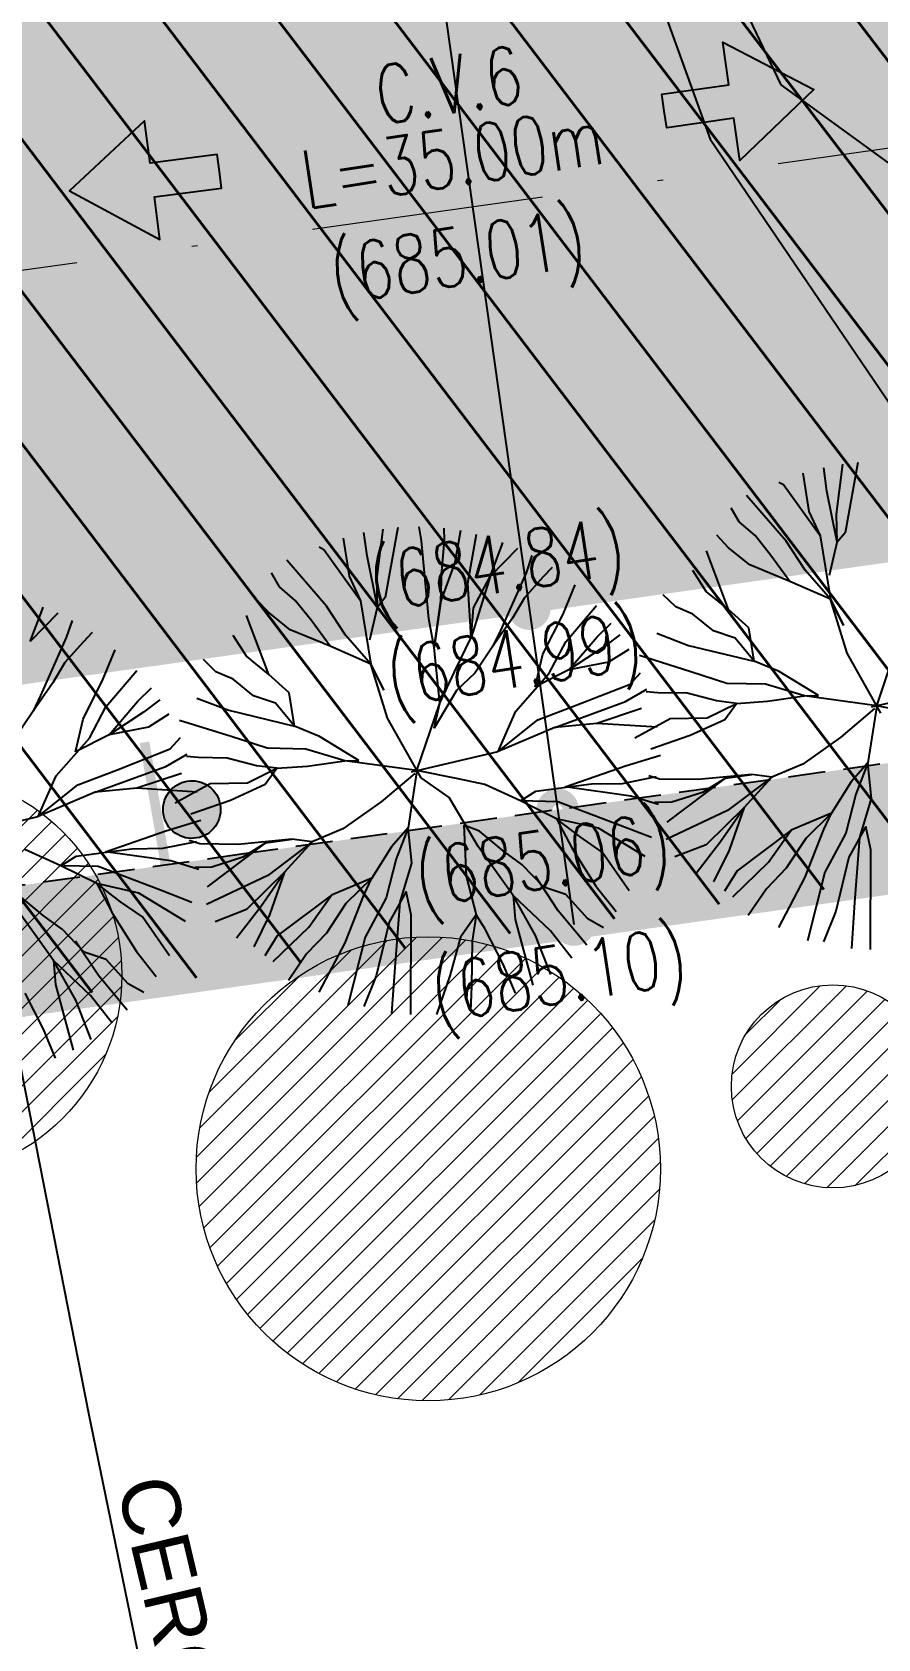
# Model space of a CAD drawing. Extents: x 352140 to 354978, y 6304672 to 6307963.
# Drawn here: x 352619.14 to 352633.71, y 6306001.53 to 6306029.22 of the extents above; entities that cross this region are included whole.
import ezdxf
from ezdxf.enums import TextEntityAlignment as Align

# ---------------------------------------------------------------- set-up
doc = ezdxf.new("R2010")
doc.units = 0
for name, pattern in [('CENTER', [50.8, 31.75, -6.35, 6.35, -6.35]), ('CONTINUOS', [0]), ('DASHDOT', [1, 0.5, -0.25, 0, -0.25]), ('DASHDOTX2', [2, 1, -0.5, 0, -0.5]), ('DASHED', [19.05, 12.7, -6.35])]:
    doc.linetypes.add(name, pattern=pattern)
doc.layers.get('0').update_dxf_attribs({"linetype": 'CONTINUOUS'})
for name, color, linetype in [('00-S2_ALL AREA APORTANTES', 150, 'CONTINUOUS'), ('00_Demarc_Señal Proyectada', 1, 'CONTINUOUS'), ('01_Dem Ext_Transl_niv.anillo', 130, 'CONTINUOUS'), ('02_Geo ext_Acotamiento', 7, 'CONTINUOUS'), ('02_Geo ext_Eje', 4, 'CONTINUOUS'), ('02_Geo ext_Geometria', 2, 'CONTINUOUS'), ('03_Pav ext_HCV', 34, 'CONTINUOUS'), ('03_Pav ext_Vereda HC', 42, 'CONTINUOUS'), ('03_Pav proy_Solera Tipo A', 1, 'CONTINUOUS'), ('03_S2_Pav ext_Borde vereda', 7, 'CONTINUOUS'), ('03_S3_Pav ext_Cota', 2, 'CONTINUOUS'), ('1-CERCO', 252, 'CERCO_LINE'), ('1-TEXTOS', 7, 'CONTINUOUS'), ('Paisajismo', 253, 'CONTINUOUS')]:
    doc.layers.add(name, color=color, linetype=linetype)
doc.layers.add('0_ASD_LINEA OFICIAL', color=253, linetype='DASHDOT', lineweight=20)
doc.layers.add('EJE PROYECTADO', color=7, linetype='DASHDOTX2', lineweight=15)
doc.layers.add('0_ASD_TOPOGRAFIA_ELEMENTOS', color=9, linetype='CONTINUOS', lineweight=5, true_color=0xbdbdbd)
doc.styles.add('A', font='arial.ttf', dxfattribs={"height": 2})
doc.styles.add('JPG_2MM', font='simplex.shx', dxfattribs={"height": 1})
doc.styles.add('ROMANS', font='romans.shx', dxfattribs={"width": 0.75})
doc.linetypes.add('CERCO_LINE', pattern='A,0.5,-0.2,[" X ",STANDARD,S=0.1,R=0,X=-0.1,Y=-0.05],-0.25', length=0.95)
doc.dimstyles.new('Principal', dxfattribs={"dimscale": 0, "dimtxt": 2, "dimasz": 2, "dimexe": 1, "dimexo": 1, "dimtad": 1, "dimrnd": 0.05, "dimzin": 1, "dimtxsty": 'ROMANS', "dimcen": 2.5, "dimclrt": 2, "dimaunit": 2, "dimadec": 0, "dimazin": 0, "dimtfac": 1, "dimtmove": 0, "dimatfit": 3, "dimfxl": 1, "dimfxlon": 1, "dimarcsym": 0})

# ---------------------------------------------------------------- blocks, each defined once
blk = doc.blocks.new('*U881')
h = blk.add_hatch(color=256)
edge = h.paths.add_edge_path()
edge.add_ellipse((0, 0), major_axis=(-0.419, 0.419), ratio=1, start_angle=0, end_angle=360)
at = {"const_width": 0.2}
blk.add_lwpolyline([(-1.528, -0.727), (1.686, -0.723)], dxfattribs=at)
blk.add_ellipse((0, 0), major_axis=(-0.419, 0.419), ratio=1, start_param=3.927291289987745, end_param=10.21047659716733)
blk = doc.blocks.new('*D959')
at = {"layer": '02_Geo ext_Geometria', "color": 0, "lineweight": -2, "transparency": 16777216}
blk.add_line((352576.103, 6306008.627), (352574.44, 6306014.447), dxfattribs=at)
at = {"layer": '02_Geo ext_Geometria', "color": 0, "transparency": 16777216}
blk.add_solid([(352574.6, 6306014.493), (352574.28, 6306014.401), (352574.165, 6306015.409)], dxfattribs=at)
at = {"layer": '02_Geo ext_Geometria', "color": 2, "transparency": 16777216, "insert": (352576.282, 6306011.306), "char_height": 1, "attachment_point": 5, "rotation": 285.9455, "style": 'ROMANS'}
blk.add_mtext('R420,40', dxfattribs=at)
blk = doc.blocks.new('*U962')
at = {"layer": 'EJE PROYECTADO', "color": 7, "linetype": 'DASHDOTX2', "lineweight": 15, "ltscale": 4}
blk.add_line((352607.926, 6306023.563), (352715.029, 6306038.686), dxfattribs=at)
blk = doc.blocks.new('*D1282')
at = {"layer": '02_Geo ext_Acotamiento', "color": 0, "lineweight": -2, "transparency": 16777216}
blk.add_line((352570.588, 6306007.009), (352568.844, 6306012.806), dxfattribs=at)
at = {"layer": '02_Geo ext_Acotamiento', "color": 0, "transparency": 16777216}
blk.add_solid([(352569.004, 6306012.854), (352568.685, 6306012.758), (352568.556, 6306013.764)], dxfattribs=at)
at = {"layer": '02_Geo ext_Acotamiento', "color": 2, "transparency": 16777216, "insert": (352570.729, 6306009.69), "char_height": 1, "attachment_point": 5, "rotation": 286.7422, "style": 'ROMANS'}
blk.add_mtext('R420,40', dxfattribs=at)
blk = doc.blocks.new('A$C27410629')
at = {"layer": '0_ASD_LINEA OFICIAL', "ltscale": 8}
blk.add_lwpolyline([(283.542, 1214.485, 0.5, 0.5, 0.032114), (329.815, 1226.935, 0.5, 0.5, 0.007917), (341.924, 1231.195, 0.5, 0.5, -0.040344), (405.095, 1249.329, 0.5, 0.5, 0), (406.066, 1249.524, 0.5, 0.5, 0), (504.387, 1263.407, 0, 0, 0)], format="xyseb", dxfattribs=at)
blk = doc.blocks.new('*D1445')
at = {"layer": '02_Geo ext_Acotamiento', "color": 0, "lineweight": -2, "transparency": 16777216}
blk.add_line((352572.387, 6306010.237), (352570.703, 6306016.052), dxfattribs=at)
at = {"layer": '02_Geo ext_Acotamiento', "color": 0, "transparency": 16777216}
blk.add_solid([(352570.863, 6306016.098), (352570.543, 6306016.005), (352570.425, 6306017.012)], dxfattribs=at)
at = {"layer": '02_Geo ext_Acotamiento', "color": 2, "transparency": 16777216, "insert": (352572.556, 6306012.917), "char_height": 1, "attachment_point": 5, "rotation": 286.1456, "style": 'ROMANS'}
blk.add_mtext('R353,50', dxfattribs=at)
blk = doc.blocks.new('*D1446')
at = {"layer": '02_Geo ext_Acotamiento', "color": 0, "lineweight": -2, "transparency": 16777216}
blk.add_line((352571.789, 6306017.326), (352570.121, 6306023.145), dxfattribs=at)
at = {"layer": '02_Geo ext_Acotamiento', "color": 0, "transparency": 16777216}
blk.add_solid([(352570.282, 6306023.191), (352569.961, 6306023.099), (352569.846, 6306024.106)], dxfattribs=at)
at = {"layer": '02_Geo ext_Acotamiento', "color": 2, "transparency": 16777216, "insert": (352571.966, 6306020.005), "char_height": 1, "attachment_point": 5, "rotation": 285.9932, "style": 'ROMANS'}
blk.add_mtext('R377,95', dxfattribs=at)
blk = doc.blocks.new('1.0 - LO RECABARREN LOTEO PARQUE - VEGETACION PROPUESTA ETAPA MUNICIPAL')
at = {"layer": 'Paisajismo', "color": 251}
for p, q in [((352632.417, 6306021.62), (352632.517, 6306020.964)), ((352632.828, 6306021.314), (352632.774, 6306021.716)), ((352632.996, 6306020.915), (352633.105, 6306021.776)), ((352633.361, 6306021.804), (352633.143, 6306020.596)), ((352632.081, 6306021.421), (352632, 6306021.463)), ((352632.712, 6306020.54), (352632.081, 6306021.421)), ((352633.005, 6306020.432), (352632.828, 6306021.314)), ((352632.126, 6306020.449), (352631.444, 6306021.238)), ((352631.319, 6306020.781), (352631.181, 6306021.019)), ((352631.591, 6306020.546), (352631.319, 6306020.781)), ((352632.517, 6306020.964), (352632.712, 6306020.54)), ((352633.005, 6306020.432), (352632.996, 6306020.915)), ((352624.496, 6306020.502), (352624.596, 6306019.846)), ((352624.906, 6306020.196), (352624.852, 6306020.597)), ((352625.075, 6306019.796), (352625.183, 6306020.657)), ((352625.439, 6306020.685), (352625.221, 6306019.477)), ((352625.846, 6306020.455), (352625.805, 6306020.698)), ((352626.24, 6306020.465), (352626.236, 6306020.672)), ((352626.515, 6306020.631), (352626.417, 6306020.083)), ((352626.645, 6306019.725), (352626.793, 6306020.571)), ((352631.136, 6306020.336), (352630.931, 6306020.554)), ((352631.864, 6306020.204), (352631.591, 6306020.546)), ((352632.712, 6306020.54), (352632.893, 6306019.448)), ((352633.143, 6306020.596), (352633.005, 6306020.432)), ((352624.16, 6306020.302), (352624.079, 6306020.345)), ((352624.791, 6306019.422), (352624.16, 6306020.302)), ((352625.972, 6306019.109), (352625.846, 6306020.455)), ((352626.197, 6306019.93), (352626.24, 6306020.465)), ((352627.026, 6306019.838), (352627.23, 6306020.377)), ((352627.498, 6306020.325), (352627.026, 6306019.838)), ((352627.23, 6306020.377), (352627.246, 6306020.429)), ((352627.748, 6306020.201), (352627.647, 6306019.905)), ((352631.136, 6306019.27), (352630.754, 6306020.285)), ((352631.504, 6306020.041), (352631.136, 6306020.336)), ((352632.193, 6306019.756), (352631.864, 6306020.204)), ((352632.456, 6306019.948), (352632.126, 6306020.449)), ((352632.875, 6306019.866), (352633.005, 6306020.432)), ((352624.205, 6306019.331), (352623.523, 6306020.12)), ((352625.084, 6306019.314), (352624.906, 6306020.196)), ((352626.417, 6306020.083), (352626.18, 6306019.421)), ((352626.18, 6306019.421), (352626.197, 6306019.93)), ((352628.094, 6306019.995), (352627.934, 6306019.829)), ((352630.748, 6306019.584), (352630.52, 6306019.942)), ((352632.193, 6306019.756), (352631.504, 6306020.041)), ((352632.893, 6306019.448), (352632.456, 6306019.948)), ((352623.398, 6306019.663), (352623.26, 6306019.901)), ((352623.669, 6306019.428), (352623.398, 6306019.663)), ((352624.596, 6306019.846), (352624.791, 6306019.422)), ((352625.084, 6306019.314), (352625.075, 6306019.796)), ((352626.699, 6306018.79), (352626.645, 6306019.725)), ((352627.026, 6306019.838), (352626.699, 6306018.79)), ((352626.743, 6306019.299), (352627.026, 6306019.838)), ((352627.647, 6306019.905), (352627.203, 6306018.911)), ((352627.934, 6306019.829), (352627.621, 6306019.475)), ((352628.284, 6306019.193), (352628.49, 6306019.696)), ((352632.893, 6306019.448), (352632.193, 6306019.756)), ((352623.215, 6306019.218), (352623.01, 6306019.435)), ((352623.943, 6306019.085), (352623.669, 6306019.428)), ((352624.791, 6306019.422), (352624.972, 6306018.33)), ((352625.221, 6306019.477), (352625.084, 6306019.314)), ((352626.061, 6306018.618), (352626.18, 6306019.421)), ((352626.18, 6306019.421), (352626.061, 6306018.618)), ((352627.621, 6306019.475), (352627.414, 6306019.124)), ((352630.225, 6306019.318), (352630.007, 6306019.527)), ((352631.136, 6306019.27), (352630.748, 6306019.584)), ((352633.115, 6306018.998), (352632.893, 6306019.448)), ((352632.893, 6306019.448), (352633.115, 6306018.998)), ((352633.178, 6306018.518), (352632.893, 6306019.448)), ((352619.105, 6306018.72), (352619.308, 6306019.258)), ((352619.577, 6306019.207), (352619.105, 6306018.72)), ((352619.308, 6306019.258), (352619.325, 6306019.31)), ((352623.215, 6306018.151), (352622.832, 6306019.166)), ((352623.583, 6306018.923), (352623.215, 6306019.218)), ((352624.535, 6306018.829), (352624.205, 6306019.331)), ((352624.954, 6306018.748), (352625.084, 6306019.314)), ((352626.061, 6306018.618), (352625.972, 6306019.109)), ((352626.699, 6306018.79), (352626.743, 6306019.299)), ((352627.414, 6306019.124), (352627.076, 6306018.637)), ((352627.935, 6306018.502), (352628.284, 6306019.193)), ((352628.329, 6306018.714), (352628.861, 6306019.339)), ((352630.521, 6306019.19), (352630.225, 6306019.318)), ((352630.874, 6306018.902), (352630.521, 6306019.19)), ((352631.484, 6306018.954), (352631.136, 6306019.27)), ((352619.827, 6306019.083), (352619.725, 6306018.787)), ((352620.173, 6306018.876), (352620.013, 6306018.71)), ((352622.827, 6306018.466), (352622.599, 6306018.824)), ((352624.272, 6306018.637), (352623.583, 6306018.923)), ((352624.272, 6306018.637), (352623.943, 6306019.085)), ((352624.972, 6306018.33), (352624.535, 6306018.829)), ((352627.203, 6306018.911), (352627.076, 6306018.637)), ((352628.874, 6306018.802), (352629.113, 6306019.039)), ((352629.259, 6306018.833), (352628.978, 6306018.622)), ((352629.897, 6306018.864), (352630.444, 6306018.653)), ((352631.25, 6306018.776), (352630.874, 6306018.902)), ((352631.578, 6306018.381), (352631.484, 6306018.954)), ((352619.725, 6306018.787), (352619.282, 6306017.792)), ((352620.013, 6306018.71), (352619.699, 6306018.357)), ((352620.362, 6306018.074), (352620.569, 6306018.578)), ((352624.972, 6306018.33), (352624.272, 6306018.637)), ((352626.159, 6306017.657), (352626.061, 6306018.618)), ((352626.416, 6306018.197), (352626.699, 6306018.79)), ((352627.076, 6306018.637), (352626.764, 6306018.177)), ((352628.046, 6306018.174), (352628.329, 6306018.714)), ((352628.382, 6306018.229), (352628.874, 6306018.802)), ((352628.978, 6306018.622), (352628.382, 6306018.229)), ((352629.414, 6306018.584), (352629.064, 6306018.362)), ((352630.444, 6306018.653), (352631.578, 6306018.381)), ((352631.578, 6306018.381), (352631.25, 6306018.776)), ((352633.688, 6306017.612), (352634.081, 6306018.776)), ((352619.699, 6306018.357), (352619.492, 6306018.006)), ((352622.304, 6306018.199), (352622.086, 6306018.409)), ((352623.215, 6306018.151), (352622.827, 6306018.466)), ((352625.194, 6306017.88), (352624.972, 6306018.33)), ((352624.972, 6306018.33), (352625.194, 6306017.88)), ((352625.256, 6306017.4), (352624.972, 6306018.33)), ((352627.805, 6306017.936), (352627.935, 6306018.502)), ((352629.064, 6306018.362), (352628.382, 6306018.229)), ((352630.486, 6306018.2), (352629.6, 6306018.477)), ((352631.578, 6306018.381), (352631.578, 6306018.381)), ((352632.009, 6306018.202), (352631.578, 6306018.381)), ((352633.758, 6306017.487), (352633.178, 6306018.518)), ((352619.492, 6306018.006), (352619.154, 6306017.518)), ((352620.013, 6306017.384), (352620.362, 6306018.074)), ((352620.408, 6306017.595), (352620.94, 6306018.22)), ((352622.6, 6306018.071), (352622.304, 6306018.199)), ((352622.952, 6306017.784), (352622.6, 6306018.071)), ((352623.563, 6306017.836), (352623.215, 6306018.151)), ((352626.159, 6306017.657), (352626.416, 6306018.197)), ((352626.764, 6306018.177), (352626.449, 6306017.877)), ((352627.471, 6306017.522), (352628.046, 6306018.174)), ((352628.382, 6306018.229), (352627.805, 6306017.936)), ((352628.51, 6306017.622), (352629.438, 6306017.986)), ((352629.438, 6306017.986), (352629.616, 6306018.182)), ((352631.105, 6306017.998), (352630.486, 6306018.2)), ((352631.772, 6306017.984), (352631.105, 6306017.998)), ((352632.684, 6306017.787), (352632.009, 6306018.202)), ((352619.282, 6306017.792), (352619.154, 6306017.518)), ((352620.953, 6306017.683), (352621.191, 6306017.92)), ((352621.338, 6306017.715), (352621.057, 6306017.504)), ((352621.976, 6306017.746), (352622.523, 6306017.534)), ((352623.329, 6306017.657), (352622.952, 6306017.784)), ((352623.657, 6306017.263), (352623.563, 6306017.836)), ((352626.449, 6306017.877), (352626.061, 6306017.228)), ((352629.358, 6306017.684), (352629.729, 6306017.897)), ((352629.917, 6306017.838), (352629.715, 6306017.854)), ((352630.42, 6306017.827), (352629.917, 6306017.838)), ((352630.925, 6306017.696), (352630.42, 6306017.827)), ((352632.444, 6306017.783), (352631.772, 6306017.984)), ((352631.805, 6306017.691), (352632.444, 6306017.783)), ((352632.444, 6306017.783), (352632.684, 6306017.787)), ((352633.688, 6306017.612), (352632.444, 6306017.783)), ((352633.596, 6306017.591), (352635.085, 6306017.94)), ((352619.154, 6306017.518), (352618.842, 6306017.058)), ((352620.124, 6306017.056), (352620.408, 6306017.595)), ((352620.461, 6306017.11), (352620.953, 6306017.683)), ((352621.057, 6306017.504), (352620.461, 6306017.11)), ((352621.492, 6306017.466), (352621.142, 6306017.244)), ((352622.523, 6306017.534), (352623.657, 6306017.263)), ((352623.657, 6306017.263), (352623.329, 6306017.657)), ((352625.766, 6306016.494), (352626.159, 6306017.657)), ((352626.061, 6306017.228), (352626.159, 6306017.657)), ((352627.163, 6306016.821), (352627.471, 6306017.522)), ((352627.847, 6306017.369), (352628.51, 6306017.622)), ((352628.144, 6306017.24), (352629.358, 6306017.684)), ((352629.633, 6306017.563), (352628.863, 6306017.308)), ((352630.769, 6306017.404), (352631.271, 6306017.654)), ((352631.271, 6306017.654), (352630.925, 6306017.696)), ((352631.072, 6306017.377), (352631.271, 6306017.654)), ((352631.271, 6306017.654), (352631.805, 6306017.691)), ((352633.65, 6306017.565), (352633.072, 6306017.073)), ((352633.688, 6306017.612), (352633.534, 6306016.628)), ((352634.399, 6306017.472), (352633.688, 6306017.612)), ((352619.883, 6306016.818), (352620.013, 6306017.384)), ((352621.142, 6306017.244), (352620.461, 6306017.11)), ((352622.565, 6306017.082), (352621.678, 6306017.359)), ((352623.657, 6306017.263), (352623.657, 6306017.263)), ((352624.087, 6306017.084), (352623.657, 6306017.263)), ((352625.837, 6306016.368), (352625.256, 6306017.4)), ((352627.163, 6306016.821), (352627.847, 6306017.369)), ((352628.144, 6306017.24), (352627.163, 6306016.821)), ((352628.863, 6306017.308), (352628.144, 6306017.24)), ((352628.863, 6306017.308), (352628.144, 6306017.24)), ((352629.903, 6306017.242), (352628.863, 6306017.308)), ((352629.52, 6306017.059), (352630.128, 6306017.392)), ((352630.128, 6306017.392), (352630.769, 6306017.404)), ((352630.473, 6306017.104), (352631.072, 6306017.377)), ((352619.549, 6306016.403), (352620.124, 6306017.056)), ((352620.461, 6306017.11), (352619.883, 6306016.818)), ((352621.517, 6306016.868), (352621.695, 6306017.064)), ((352623.183, 6306016.88), (352622.565, 6306017.082)), ((352623.851, 6306016.865), (352623.183, 6306016.88)), ((352624.763, 6306016.669), (352624.087, 6306017.084)), ((352629.794, 6306016.87), (352630.473, 6306017.104)), ((352633.072, 6306017.073), (352632.413, 6306016.606)), ((352620.589, 6306016.503), (352621.517, 6306016.868)), ((352621.437, 6306016.565), (352621.808, 6306016.778)), ((352621.995, 6306016.719), (352621.794, 6306016.736)), ((352622.498, 6306016.709), (352621.995, 6306016.719)), ((352623.003, 6306016.578), (352622.498, 6306016.709)), ((352624.522, 6306016.664), (352623.851, 6306016.865)), ((352623.883, 6306016.572), (352624.522, 6306016.664)), ((352624.522, 6306016.664), (352624.763, 6306016.669)), ((352625.766, 6306016.494), (352624.522, 6306016.664)), ((352625.674, 6306016.472), (352627.163, 6306016.821)), ((352629.359, 6306016.577), (352629.962, 6306016.758)), ((352632.413, 6306016.606), (352631.883, 6306016.383)), ((352633.534, 6306016.628), (352633.246, 6306016.301)), ((352633.534, 6306016.628), (352633.33, 6306016.089)), ((352633.534, 6306016.628), (352633.534, 6306016.628)), ((352633.599, 6306016.014), (352633.534, 6306016.628)), ((352619.242, 6306015.703), (352619.549, 6306016.403)), ((352619.926, 6306016.25), (352620.589, 6306016.503)), ((352620.222, 6306016.122), (352621.437, 6306016.565)), ((352621.712, 6306016.444), (352620.942, 6306016.189)), ((352622.847, 6306016.285), (352623.35, 6306016.535)), ((352623.35, 6306016.535), (352623.003, 6306016.578)), ((352623.15, 6306016.258), (352623.35, 6306016.535)), ((352623.35, 6306016.535), (352623.883, 6306016.572)), ((352625.728, 6306016.447), (352625.15, 6306015.955)), ((352625.766, 6306016.494), (352625.613, 6306015.509)), ((352626.478, 6306016.354), (352625.766, 6306016.494)), ((352626.324, 6306016.03), (352625.837, 6306016.368)), ((352626.934, 6306016.256), (352626.478, 6306016.354)), ((352628.32, 6306016.215), (352629.359, 6306016.577)), ((352629.31, 6306016.274), (352629.896, 6306016.392)), ((352629.945, 6306016.349), (352629.763, 6306016.406)), ((352630.609, 6306016.342), (352629.945, 6306016.349)), ((352630.079, 6306015.607), (352631.082, 6306016.367)), ((352631.535, 6306016.429), (352630.609, 6306016.342)), ((352631.082, 6306016.367), (352630.686, 6306016.119)), ((352631.082, 6306016.367), (352631.535, 6306016.429)), ((352631.535, 6306016.429), (352631.082, 6306016.367)), ((352631.883, 6306016.383), (352631.119, 6306015.807)), ((352631.412, 6306015.866), (352631.883, 6306016.383)), ((352631.883, 6306016.383), (352631.535, 6306016.429)), ((352619.242, 6306015.703), (352619.926, 6306016.25)), ((352620.222, 6306016.122), (352619.242, 6306015.703)), ((352620.942, 6306016.189), (352620.222, 6306016.122)), ((352620.942, 6306016.189), (352620.222, 6306016.122)), ((352621.982, 6306016.123), (352620.942, 6306016.189)), ((352621.598, 6306015.941), (352622.206, 6306016.273)), ((352622.206, 6306016.273), (352622.847, 6306016.285)), ((352622.552, 6306015.985), (352623.15, 6306016.258)), ((352627.553, 6306015.973), (352626.934, 6306016.256)), ((352627.553, 6306015.973), (352627.817, 6306016.139)), ((352627.817, 6306016.139), (352628.776, 6306016.264)), ((352629.449, 6306016.055), (352628.32, 6306016.215)), ((352628.776, 6306016.264), (352629.31, 6306016.274)), ((352629.929, 6306015.909), (352629.449, 6306016.055)), ((352630.686, 6306016.119), (352630.155, 6306015.949)), ((352633.246, 6306016.301), (352632.909, 6306015.761)), ((352633.33, 6306016.089), (352633.156, 6306015.418)), ((352621.873, 6306015.751), (352622.552, 6306015.985)), ((352625.15, 6306015.955), (352624.491, 6306015.488)), ((352626.82, 6306015.185), (352626.324, 6306016.03)), ((352628.173, 6306015.664), (352627.553, 6306015.973)), ((352628.195, 6306015.959), (352627.553, 6306015.973)), ((352629.27, 6306015.551), (352628.195, 6306015.959)), ((352630.155, 6306015.949), (352629.861, 6306015.944)), ((352631.119, 6306015.807), (352630.06, 6306015.306)), ((352631.412, 6306015.866), (352630.75, 6306015.217)), ((352630.996, 6306015.27), (352631.412, 6306015.866)), ((352631.154, 6306015.124), (352631.412, 6306015.866)), ((352633.398, 6306015.342), (352633.599, 6306016.014)), ((352617.753, 6306015.354), (352619.242, 6306015.703)), ((352621.437, 6306015.458), (352622.041, 6306015.639)), ((352625.613, 6306015.509), (352625.325, 6306015.183)), ((352625.613, 6306015.509), (352625.409, 6306014.971)), ((352625.613, 6306015.509), (352625.613, 6306015.509)), ((352625.678, 6306014.896), (352625.613, 6306015.509)), ((352626.573, 6306015.554), (352626.616, 6306014.673)), ((352626.842, 6306015.452), (352626.573, 6306015.554)), ((352628.896, 6306015.501), (352628.173, 6306015.664)), ((352628.173, 6306015.664), (352628.441, 6306015.151)), ((352628.58, 6306015.351), (352628.173, 6306015.664)), ((352629.7, 6306015.011), (352628.896, 6306015.501)), ((352629.809, 6306015.34), (352629.27, 6306015.551)), ((352632.909, 6306015.761), (352632.214, 6306015.466)), ((352632.909, 6306015.761), (352632.464, 6306015.325)), ((352632.777, 6306015.477), (352632.909, 6306015.761)), ((352633.5, 6306015.531), (352633.208, 6306015.002)), ((352633.588, 6306015.13), (352633.5, 6306015.531)), ((352620.398, 6306015.097), (352621.437, 6306015.458)), ((352621.389, 6306015.155), (352621.974, 6306015.273)), ((352622.023, 6306015.231), (352621.841, 6306015.288)), ((352622.687, 6306015.223), (352622.023, 6306015.231)), ((352622.158, 6306014.489), (352623.16, 6306015.249)), ((352623.613, 6306015.311), (352622.687, 6306015.223)), ((352623.16, 6306015.249), (352622.765, 6306015.001)), ((352623.16, 6306015.249), (352623.613, 6306015.311)), ((352623.613, 6306015.311), (352623.16, 6306015.249)), ((352623.961, 6306015.264), (352623.198, 6306014.689)), ((352623.49, 6306014.747), (352623.961, 6306015.264)), ((352623.961, 6306015.264), (352623.613, 6306015.311)), ((352624.491, 6306015.488), (352623.961, 6306015.264)), ((352627.249, 6306015.112), (352626.842, 6306015.452)), ((352628.959, 6306015.091), (352628.58, 6306015.351)), ((352630.75, 6306015.217), (352630.211, 6306015.006)), ((352630.579, 6306014.728), (352630.996, 6306015.27)), ((352632.214, 6306015.466), (352631.282, 6306014.764)), ((352631.822, 6306014.915), (352632.214, 6306015.466)), ((352632.464, 6306015.325), (352632.126, 6306014.81)), ((352632.451, 6306014.646), (352632.777, 6306015.477)), ((352633.156, 6306015.418), (352632.795, 6306014.743)), ((352633.312, 6306014.218), (352633.398, 6306015.342)), ((352619.632, 6306014.855), (352619.012, 6306015.137)), ((352619.632, 6306014.855), (352619.896, 6306015.02)), ((352619.896, 6306015.02), (352620.855, 6306015.145)), ((352621.528, 6306014.937), (352620.398, 6306015.097)), ((352620.855, 6306015.145), (352621.389, 6306015.155)), ((352622.765, 6306015.001), (352622.234, 6306014.831)), ((352625.325, 6306015.183), (352624.988, 6306014.642)), ((352625.409, 6306014.971), (352625.235, 6306014.299)), ((352627.424, 6306014.341), (352626.82, 6306015.185)), ((352627.574, 6306014.878), (352627.249, 6306015.112)), ((352628.441, 6306015.151), (352628.855, 6306014.494)), ((352629.424, 6306014.421), (352628.959, 6306015.091)), ((352630.883, 6306014.576), (352631.154, 6306015.124)), ((352633.208, 6306015.002), (352632.984, 6306014.072)), ((352633.583, 6306013.409), (352633.588, 6306015.13)), ((352620.252, 6306014.546), (352619.632, 6306014.855)), ((352620.273, 6306014.84), (352619.632, 6306014.855)), ((352621.349, 6306014.433), (352620.273, 6306014.84)), ((352622.008, 6306014.791), (352621.528, 6306014.937)), ((352622.234, 6306014.831), (352621.94, 6306014.825)), ((352623.198, 6306014.689), (352622.139, 6306014.188)), ((352623.49, 6306014.747), (352622.829, 6306014.099)), ((352623.074, 6306014.152), (352623.49, 6306014.747)), ((352623.233, 6306014.006), (352623.49, 6306014.747)), ((352625.477, 6306014.224), (352625.678, 6306014.896)), ((352626.616, 6306014.673), (352626.789, 6306014.008)), ((352627.955, 6306014.484), (352627.574, 6306014.878)), ((352628.199, 6306014.079), (352627.806, 6306014.676)), ((352631.282, 6306014.764), (352631.067, 6306014.418)), ((352631.21, 6306014.32), (352631.822, 6306014.915)), ((352632.126, 6306014.81), (352631.786, 6306014.457)), ((352632.795, 6306014.743), (352632.497, 6306013.561)), ((352620.975, 6306014.383), (352620.252, 6306014.546)), ((352620.252, 6306014.546), (352620.519, 6306014.032)), ((352620.658, 6306014.233), (352620.252, 6306014.546)), ((352621.888, 6306014.222), (352621.349, 6306014.433)), ((352624.988, 6306014.642), (352624.292, 6306014.348)), ((352624.988, 6306014.642), (352624.542, 6306014.206)), ((352624.855, 6306014.358), (352624.988, 6306014.642)), ((352625.578, 6306014.412), (352625.287, 6306013.884)), ((352625.666, 6306014.011), (352625.578, 6306014.412)), ((352628.332, 6306014.358), (352627.955, 6306014.484)), ((352628.855, 6306014.494), (352629.196, 6306014.063)), ((352631.786, 6306014.457), (352631.474, 6306013.996)), ((352632.004, 6306013.792), (352632.451, 6306014.646)), ((352619.328, 6306013.994), (352618.921, 6306014.334)), ((352621.037, 6306013.973), (352620.658, 6306014.233)), ((352621.779, 6306013.892), (352620.975, 6306014.383)), ((352622.657, 6306013.609), (352623.074, 6306014.152)), ((352624.292, 6306014.348), (352623.36, 6306013.646)), ((352623.901, 6306013.797), (352624.292, 6306014.348)), ((352624.542, 6306014.206), (352624.205, 6306013.692)), ((352624.529, 6306013.527), (352624.855, 6306014.358)), ((352625.235, 6306014.299), (352624.874, 6306013.624)), ((352625.391, 6306013.1), (352625.477, 6306014.224)), ((352628.065, 6306013.735), (352627.424, 6306014.341)), ((352627.424, 6306014.341), (352627.458, 6306013.925)), ((352627.811, 6306013.653), (352627.424, 6306014.341)), ((352628.713, 6306013.937), (352628.332, 6306014.358)), ((352633.258, 6306013.43), (352633.312, 6306014.218)), ((352619.502, 6306013.222), (352618.899, 6306014.066)), ((352619.653, 6306013.76), (352619.328, 6306013.994)), ((352620.519, 6306014.032), (352620.934, 6306013.376)), ((352621.502, 6306013.302), (352621.037, 6306013.973)), ((352622.829, 6306014.099), (352622.29, 6306013.887)), ((352622.962, 6306013.457), (352623.233, 6306014.006)), ((352625.287, 6306013.884), (352625.063, 6306012.954)), ((352625.661, 6306012.291), (352625.666, 6306014.011)), ((352626.789, 6306014.008), (352626.518, 6306013.625)), ((352626.789, 6306014.008), (352626.718, 6306013.552)), ((352626.938, 6306013.774), (352626.789, 6306014.008)), ((352627.458, 6306013.925), (352627.763, 6306012.794)), ((352628.693, 6306013.485), (352628.199, 6306014.079)), ((352628.982, 6306013.786), (352628.713, 6306013.937)), ((352632.984, 6306014.072), (352632.773, 6306013.545)), ((352620.034, 6306013.366), (352619.653, 6306013.76)), ((352620.278, 6306012.961), (352619.884, 6306013.557)), ((352623.36, 6306013.646), (352623.146, 6306013.3)), ((352623.288, 6306013.202), (352623.901, 6306013.797)), ((352624.205, 6306013.692), (352623.864, 6306013.338)), ((352624.874, 6306013.624), (352624.575, 6306012.443)), ((352626.518, 6306013.625), (352626.33, 6306012.957)), ((352627.251, 6306013.156), (352626.938, 6306013.774)), ((352628.072, 6306012.979), (352627.811, 6306013.653)), ((352628.436, 6306013.259), (352628.065, 6306013.735)), ((352620.41, 6306013.239), (352620.034, 6306013.366)), ((352620.934, 6306013.376), (352621.275, 6306012.944)), ((352623.864, 6306013.338), (352623.552, 6306012.878)), ((352624.083, 6306012.673), (352624.529, 6306013.527)), ((352626.718, 6306013.552), (352626.706, 6306012.777)), ((352620.144, 6306012.616), (352619.502, 6306013.222)), ((352619.502, 6306013.222), (352619.537, 6306012.806)), ((352619.889, 6306012.535), (352619.502, 6306013.222)), ((352620.792, 6306012.819), (352620.41, 6306013.239)), ((352625.336, 6306012.312), (352625.391, 6306013.1)), ((352627.462, 6306012.657), (352627.251, 6306013.156)), ((352619.537, 6306012.806), (352619.842, 6306011.676)), ((352620.772, 6306012.367), (352620.278, 6306012.961)), ((352621.061, 6306012.668), (352620.792, 6306012.819)), ((352625.063, 6306012.954), (352624.852, 6306012.426)), ((352626.33, 6306012.957), (352626.101, 6306012.289)), ((352626.706, 6306012.777), (352626.687, 6306012.349)), ((352619.33, 6306012.037), (352619.017, 6306012.655)), ((352620.151, 6306011.86), (352619.889, 6306012.535)), ((352620.515, 6306012.14), (352620.144, 6306012.616)), ((352619.54, 6306011.538), (352619.33, 6306012.037))]:
    blk.add_line(p, q, dxfattribs=at)

msp = doc.modelspace()

# ---------------------------------------------------------------- hatches: boundary and pattern name
at = {"layer": '00-S2_ALL AREA APORTANTES', "linetype": 'DASHED', "lineweight": 40, "ltscale": 0.25}
h = msp.add_hatch(dxfattribs=at)
h.set_pattern_fill('ANSI31', color=40, scale=0.5, angle=82.24516605)
h.paths.add_polyline_path([(352652.304, 6306042.453), (352624.975, 6306038.595), (352626.723, 6306026.217), (352654.052, 6306030.076)])
h = msp.add_hatch(dxfattribs=at)
h.set_pattern_fill('ANSI31', color=150, scale=0.5, angle=82.24516605)
edge = h.paths.add_edge_path()
edge.add_line((352624.975, 6306038.595), (352605.846, 6306035.894))
edge.add_arc((352689.827, 6305610.553), 433.552, 101.16907, 104.2167)
edge.add_line((352583.351, 6306030.827), (352575.281, 6306028.71))
edge.add_line((352575.281, 6306028.71), (352578.519, 6306016.64))
edge.add_line((352578.519, 6306016.64), (352586.39, 6306018.703))
edge.add_arc((352689.665, 6305611.165), 420.42, 101.39588, 104.22, ccw=False)
edge.add_line((352606.595, 6306023.297), (352607.926, 6306023.563))
edge.add_line((352607.926, 6306023.563), (352626.723, 6306026.217))
edge.add_line((352626.723, 6306026.217), (352624.975, 6306038.595))
h = msp.add_hatch(dxfattribs=at)
h.set_pattern_fill('ANSI31', color=150, scale=0.5, angle=82.24516605)
h.paths.add_polyline_path([(352654.052, 6306030.076), (352626.723, 6306026.217), (352628.471, 6306013.84), (352655.8, 6306017.699)])
h = msp.add_hatch(dxfattribs=at)
h.set_pattern_fill('ANSI31', color=82, scale=0.5, angle=82.24516605)
edge = h.paths.add_edge_path()
edge.add_line((352626.723, 6306026.217), (352607.926, 6306023.563))
edge.add_line((352607.926, 6306023.563), (352606.595, 6306023.297))
edge.add_arc((352689.665, 6305611.165), 420.42, 101.39588, 104.22)
edge.add_line((352586.39, 6306018.703), (352578.522, 6306016.628))
edge.add_line((352578.522, 6306016.628), (352581.759, 6306004.56))
edge.add_line((352581.759, 6306004.56), (352589.43, 6306006.578))
edge.add_arc((352689.665, 6305611.165), 407.92, 101.39688, 104.2245, ccw=False)
edge.add_line((352609.058, 6306011.042), (352610.03, 6306011.236))
edge.add_line((352610.03, 6306011.236), (352628.471, 6306013.84))
edge.add_line((352628.471, 6306013.84), (352626.723, 6306026.217))
at = {"layer": '03_Pav ext_HCV'}
h = msp.add_hatch(dxfattribs=at)
h.set_pattern_fill('SWAMP', color=256, scale=0.025, style=0)
h.set_pattern_definition([(359.999999999, (0, 0), (0.317500000006, 0.5499261309), [0.079375, -0.555625]), (90, (0.0397, -4e-13), (-0.317499999994, 0.549926130908), [0.0396875, -1.06016476181]), (90, (0.0496, -5e-13), (-0.317499999994, 0.549926130908), [0.03175, -1.06810226181]), (90, (0.02977, -3e-13), (-0.317499999994, 0.549926130908), [0.03175, -1.06810226181]), (59.999999999, (0.05953, -6e-13), (-0.317499999563, 0.549926131157), [0.0254, -0.6096]), (119.999999999, (0.01984, -2e-13), (-0.63499999957, 2.56e-10), [0.0254, -0.6096])])
edge = h.paths.add_edge_path()
edge.add_arc((352695.623, 6305975.856), 52.5, 90.1591, 98.0367, ccw=False)
edge.add_arc((352695.328, 6306081.855), 53.5, 270.1591, 278.1029)
edge.add_line((352702.869, 6306028.889), (352706.014, 6306029.333))
edge.add_line((352706.014, 6306029.333), (352705.986, 6306029.531))
edge.add_line((352705.986, 6306029.531), (352704.203, 6306029.28))
edge.add_line((352704.203, 6306029.28), (352703.251, 6306036.013))
edge.add_line((352703.251, 6306036.013), (352702.019, 6306044.726))
edge.add_line((352702.019, 6306044.726), (352703.801, 6306044.978))
edge.add_line((352703.801, 6306044.978), (352703.773, 6306045.176))
edge.add_line((352703.773, 6306045.176), (352700.393, 6306044.698))
edge.add_arc((352708.778, 6305985.792), 59.5, 98.10091, 105.91215)
edge.add_arc((352679.717, 6306087.731), 46.5, 278.0365, 285.9122, ccw=False)
edge.add_line((352686.218, 6306041.687), (352639.635, 6306035.11))
edge.add_line((352639.635, 6306035.11), (352606.223, 6306030.393))
edge.add_arc((352596.437, 6306099.705), 70, 271.48536, 278.03645, ccw=False)
edge.add_arc((352600.002, 6305960.597), 69.153, 91.45046, 104.47486)
edge.add_line((352582.717, 6306027.556), (352582.764, 6306027.367))
edge.add_line((352582.764, 6306027.367), (352584.511, 6306027.801))
edge.add_line((352584.511, 6306027.801), (352586.157, 6306021.196))
edge.add_line((352586.157, 6306021.196), (352586.723, 6306021.336))
edge.add_line((352586.723, 6306021.336), (352590.854, 6306021.399))
edge.add_arc((352590.866, 6306020.799), 0.6, -63.2212, 91.1319, ccw=False)
edge.add_line((352591.137, 6306020.263), (352587.502, 6306018.438))
edge.add_line((352587.502, 6306018.438), (352586.689, 6306018.236))
edge.add_line((352586.689, 6306018.236), (352588.326, 6306011.67))
edge.add_line((352588.326, 6306011.67), (352586.583, 6306011.219))
edge.add_line((352586.583, 6306011.219), (352586.633, 6306011.025))
edge.add_arc((352655.549, 6305772.515), 248.266, 98.86355, 106.11621, ccw=False)
edge.add_line((352617.295, 6306017.817), (352641.592, 6306021.248))
edge.add_line((352641.592, 6306021.248), (352688.283, 6306027.84))
edge = h.paths.add_edge_path(flags=16)
edge.add_arc((352710.197, 6305985.372), 53.115, 97.8194, 105.0371, ccw=False)
edge.add_line((352702.971, 6306037.993), (352703.113, 6306037.004))
edge.add_line((352703.113, 6306037.004), (352703.113, 6306037.003))
edge.add_line((352703.113, 6306037.003), (352703.255, 6306035.985))
edge.add_arc((352695.972, 6306088.827), 53.342, 270.6505, 277.8479, ccw=False)
edge.add_arc((352696.573, 6306036.089), 0.6, 105.0409, 270.4241, ccw=False)
at = {"layer": '03_Pav ext_Vereda HC'}
h = msp.add_hatch(dxfattribs=at)
h.set_pattern_fill('DOTS', color=256, scale=0.2, style=0)
edge = h.paths.add_edge_path()
edge.add_line((352703.423, 6306047.651), (352703.717, 6306045.572))
edge.add_line((352703.717, 6306045.572), (352707.678, 6306046.131))
edge.add_line((352707.678, 6306046.131), (352706.761, 6306052.612))
edge.add_line((352706.761, 6306052.612), (352704.779, 6306052.346))
edge.add_line((352704.779, 6306052.346), (352705.123, 6306049.911))
edge.add_line((352705.123, 6306049.911), (352704.797, 6306049.865))
edge.add_line((352704.797, 6306049.865), (352605.846, 6306035.894))
edge.add_arc((352689.827, 6305610.553), 433.552, 101.16907, 102.60213)
edge.add_line((352595.235, 6306033.661), (352595.698, 6306031.715))
edge.add_arc((352689.827, 6305610.553), 431.552, 101.17632, 102.59846, ccw=False)
edge.add_line((352606.18, 6306033.921), (352703.423, 6306047.651))
edge = h.paths.add_edge_path()
edge.add_arc((352405.923, 6306371.355), 378.5, 289.4419, 290.04759, ccw=False)
edge.add_line((352531.907, 6306014.438), (352532.568, 6306012.55))
edge.add_arc((352405.923, 6306371.355), 380.5, 289.4411, 290.04935)
edge.add_line((352536.37, 6306013.915), (352535.673, 6306015.789))
edge = h.paths.add_edge_path()
edge.add_line((352578.407, 6306027.477), (352582.274, 6306028.488))
edge.add_line((352582.274, 6306028.488), (352582.274, 6306028.49))
edge.add_arc((352695.657, 6305586.721), 456.087, 103.53965, 104.39477, ccw=False)
edge.add_line((352588.879, 6306030.133), (352588.416, 6306032.078))
edge.add_arc((352689.827, 6305610.553), 433.552, 103.52724, 109.90198)
edge.add_line((352542.241, 6306018.212), (352542.937, 6306016.337))
edge.add_arc((352690.614, 6305608.175), 434.056, 104.98152, 109.89061, ccw=False)
h = msp.add_hatch(dxfattribs=at)
h.set_pattern_fill('DOTS', color=256, scale=0.2, style=0)
edge = h.paths.add_edge_path()
edge.add_line((352708.351, 6306025.119), (352708.613, 6306025.156))
edge.add_line((352708.613, 6306025.156), (352709.493, 6306019.015))
edge.add_line((352709.493, 6306019.015), (352711.474, 6306019.287))
edge.add_line((352711.474, 6306019.287), (352710.031, 6306029.495))
edge.add_line((352710.031, 6306029.495), (352706.07, 6306028.937))
edge.add_line((352706.07, 6306028.937), (352706.364, 6306026.858))
edge.add_line((352706.364, 6306026.858), (352622.786, 6306015.057))
edge.add_line((352622.786, 6306015.057), (352617.835, 6306014.358))
edge.add_line((352617.835, 6306014.358), (352609.693, 6306013.209))
edge.add_line((352609.693, 6306013.209), (352608.664, 6306013.003))
edge.add_arc((352692.71, 6305596.961), 424.446, 101.4208, 104.37229)
edge.add_line((352587.353, 6306008.123), (352583.487, 6306007.099))
edge.add_arc((352690.294, 6305609.325), 411.864, 105.03004, 110.62892)
edge.add_arc((352405.319, 6306373.198), 403.439, 289.7482, 290.28511, ccw=False)
edge.add_line((352541.636, 6305993.487), (352542.284, 6305991.594))
edge.add_arc((352405.349, 6306373.116), 405.352, 289.74399, 290.28609)
edge.add_arc((352689.665, 6305611.165), 407.92, 101.39688, 110.63813, ccw=False)
edge.add_line((352609.058, 6306011.042), (352610.03, 6306011.236))
edge.add_line((352610.03, 6306011.236), (352708.351, 6306025.119))
at = {"layer": '0_ASD_TOPOGRAFIA_ELEMENTOS'}
h = msp.add_hatch(dxfattribs=at)
h.set_pattern_fill('ANSI31', color=256, scale=0.1)
h.set_pattern_definition([(45, (0, 0), (-0.224506403027, 0.224506403027), [])])
edge = h.paths.add_edge_path()
edge.add_arc((352617.183, 6306012.971), 3.5, 0, 360)
h = msp.add_hatch(dxfattribs=at)
h.set_pattern_fill('ANSI31', color=256, scale=0.1)
h.set_pattern_definition([(45, (346323.18662, 6304269.87805), (-0.224506403, 0.224506403), [])])
edge = h.paths.add_edge_path()
edge.add_arc((352625.961, 6306009.63), 4, 0, 360)
h = msp.add_hatch(dxfattribs=at)
h.set_pattern_fill('ANSI31', color=256, scale=0.1)
h.set_pattern_definition([(45, (346330.1601, 6304271.2992), (-0.224506403, 0.224506403), [])])
edge = h.paths.add_edge_path()
edge.add_arc((352632.934, 6306011.051), 1.75, 0, 360)

# ---------------------------------------------------------------- linework, layer by layer
at = {"layer": '00-S2_ALL AREA APORTANTES', "color": 150, "ltscale": 0.25}
msp.add_lwpolyline([(352624.975, 6306038.595), (352628.471, 6306013.84)], dxfattribs=at)
at = {"layer": '01_Dem Ext_Transl_niv.anillo', "color": 252, "linetype": 'DASHED', "flags": 128}
for points in [[(352629.137, 6306032.052), (352630.816, 6306027.379), (352634.161, 6306022.458), (352638.524, 6306020.378), (352647.728, 6306021.149), (352656.919, 6306022.059), (352665.634, 6306020.765), (352674.729, 6306022.956), (352683.587, 6306024.326), (352692.294, 6306024.423), (352700.074, 6306025.518), (352703.536, 6306027.126), (352705.913, 6306031.415), (352705.87, 6306035.595), (352705.578, 6306039.153), (352704.93, 6306044.987)], [(352629.137, 6306032.052), (352630.816, 6306027.379), (352634.161, 6306022.458), (352638.524, 6306020.378), (352647.728, 6306021.149), (352656.919, 6306022.059), (352665.634, 6306020.765), (352674.729, 6306022.956), (352683.587, 6306024.326), (352692.294, 6306024.423), (352700.074, 6306025.518), (352703.536, 6306027.126), (352705.913, 6306031.415), (352705.87, 6306035.595), (352705.578, 6306039.153), (352704.93, 6306044.987)], [(352632.039, 6306028.318), (352629.814, 6306033.002)], [(352636.179, 6306025.307), (352632.039, 6306028.318)]]:
    msp.add_lwpolyline(points, dxfattribs=at)
at = {"layer": '02_Geo ext_Eje', "linetype": 'CENTER', "ltscale": 0.1, "const_width": 0.3, "flags": 128}
msp.add_lwpolyline([(352349.794, 6305360.986), (352333.731, 6305385.384), (352322.646, 6305532.967), (352325.472, 6305533.689), (352324.978, 6305541.216, -0.043073), (352325.404, 6305548.019), (352326.02, 6305553.015, 0.056747), (352326.279, 6305558.677, 0.053083), (352322.961, 6305581.537, -0.011733), (352321.9, 6305586.06, -0.037743), (352321.683, 6305587.704), (352320.628, 6305606.515), (352318.894, 6305637.411), (352316.789, 6305667.787, -0.0184), (352316.344, 6305681.538, 0.017004), (352316.15, 6305688.998), (352315.314, 6305703.523), (352312.692, 6305750.379), (352311.452, 6305772.385, 0.013752), (352309.362, 6305797.275, 0.029078), (352300.462, 6305849.299), (352297.637, 6305860.812, -0.024892), (352297.133, 6305863.248, 0.028), (352289.548, 6305887.688), (352284.495, 6305902.165, -0.014035), (352274.899, 6305927.159, -0.041131), (352269.694, 6305947.022, -0.022683), (352268.267, 6305957.982, -0.315349), (352298.41, 6306011.047, -0.066925), (352313.78, 6306015.906, -0.117627), (352341.472, 6306014.177, -0.044276), (352351.216, 6306010.233), (352375.987, 6305996.564, 0.017507), (352388.787, 6305990.074, -0.01159), (352405.989, 6305981.142, 0.089451), (352438.595, 6305970.961, 0.020749), (352449.544, 6305970.832, 0.029265), (352464.922, 6305972.192, 0.014552), (352487.507, 6305976.197, 0.032114), (352533.78, 6305988.648, 0.007917), (352545.889, 6305992.907, -0.040344), (352609.06, 6306011.042), (352610.031, 6306011.236), (352708.352, 6306025.119)], format="xyb", dxfattribs=at)
at = {"layer": '03_Pav proy_Solera Tipo A', "linetype": 'CONTINUOS', "ltscale": 0.1}
msp.add_lwpolyline([(352503.193, 6305984.909, 0.15, 0.15, 0.028545), (352546.577, 6305998.503, 0.15, 0.15, -0.026244), (352582.76, 6306010.021, 0.15, 0.15, -0.000342), (352584.653, 6306010.508, 0.15, 0.15, 0), (352586.632, 6306011.025, 0.15, 0.15, 0), (352588.525, 6306011.515, 0.15, 0.15, -0.031281), (352617.295, 6306017.817, 0.15, 0.15, 0), (352641.592, 6306021.248, 0.15, 0.15, 0), (352688.283, 6306027.84, 0.15, 0.15, -0.034386), (352695.477, 6306028.355, 0.15, 0.15, 0.034675), (352702.869, 6306028.889, 0.15, 0.15, 0), (352706.014, 6306029.333, 0, 0, 0)], format="xyseb", dxfattribs=at)
at = {"layer": '03_S2_Pav ext_Borde vereda', "linetype": 'DASHED', "ltscale": 0.05}
msp.add_lwpolyline([(352705.033, 6306036.264), (352706.364, 6306026.858), (352622.786, 6306015.057), (352617.835, 6306014.358), (352609.693, 6306013.209), (352608.664, 6306013.003, 0.013333), (352587.358, 6306008.113), (352583.488, 6306007.099)], format="xyb", dxfattribs=at)
at = {"layer": '03_S3_Pav ext_Cota', "color": 2, "ltscale": 0.5}
for points in [[(352630.028, 6306027.864), (352629.986, 6306028.153), (352631.141, 6306028.319), (352631.035, 6306029.051), (352632.603, 6306028.236), (352631.33, 6306027.01), (352631.224, 6306027.742), (352630.069, 6306027.576)], [(352622.362, 6306026.824), (352622.325, 6306027.114), (352621.168, 6306026.964), (352621.073, 6306027.698), (352619.782, 6306026.491), (352621.338, 6306025.652), (352621.243, 6306026.386), (352622.4, 6306026.535)]]:
    msp.add_lwpolyline(points, close=True, dxfattribs=at)
at = {"layer": '03_S3_Pav ext_Cota', "const_width": 0.45}
for points in [[(352626.602, 6306026.288, 1), (352626.845, 6306026.147, 1)], [(352627.58, 6306019.357, 1), (352627.823, 6306019.215, 1)], [(352628.07, 6306015.891, 1), (352628.312, 6306015.75, 1)], [(352628.349, 6306013.911, 1), (352628.592, 6306013.769, 1)]]:
    msp.add_lwpolyline(points, format="xyb", close=True, dxfattribs=at)
at = {"layer": '0_ASD_TOPOGRAFIA_ELEMENTOS'}
for centre, radius in [((352617.183, 6306012.971), 3.5), ((352625.961, 6306009.63), 4), ((352632.934, 6306011.051), 1.75)]:
    msp.add_circle(centre, radius, dxfattribs=at)
at = {"layer": '1-CERCO', "ltscale": 6, "flags": 128}
msp.add_lwpolyline([(352621.731, 6305988.051), (352622.955, 6305992.455), (352622.283, 6305994.852), (352620.115, 6306005.411), (352618.852, 6306011.853)], dxfattribs=at)

# ---------------------------------------------------------------- block references
at = {"layer": '00_Demarc_Señal Proyectada', "xscale": 0.8375902919963977, "yscale": 0.8375902919963977, "zscale": 0.8375902919963977, "rotation": 279.6738863760785}
msp.add_blockref('*U881', (352621.888, 6306015.823), dxfattribs=at)
at = {"layer": '03_S2_Pav ext_Borde vereda', "linetype": 'Continuous'}
msp.add_blockref('A$C27410629', (352203.962, 6304761.714), dxfattribs=at)
at = {"layer": 'EJE PROYECTADO', "color": 7, "linetype": 'DASHDOTX2', "lineweight": 15, "ltscale": 4}
msp.add_blockref('*U962', (0, 0), dxfattribs=at)
at = {"layer": 'Paisajismo'}
msp.add_blockref('1.0 - LO RECABARREN LOTEO PARQUE - VEGETACION PROPUESTA ETAPA MUNICIPAL', (0, 0), dxfattribs=at)

# ---------------------------------------------------------------- texts
at = {"layer": '03_S3_Pav ext_Cota', "color": 2, "ltscale": 0.5, "style": 'ROMANS', "width": 0.75}
for s, p in [('C.V.6', (352626.317, 6306028.318)), ('L=35.00m', (352626.379, 6306027.066))]:
    msp.add_text(s, height=1, rotation=8.6985, dxfattribs=at).set_placement(p, align=Align.MIDDLE_CENTER)
at = {"layer": '03_S3_Pav ext_Cota', "style": 'JPG_2MM', "width": 0.75}
for s, p in [('(685.01)', (352624.349, 6306024.527)), ('(684.84)', (352625.025, 6306019.222)), ('(684.99)', (352625.327, 6306017.596)), ('(685.06)', (352625.817, 6306014.13)), ('(685.10)', (352626.096, 6306012.15))]:
    msp.add_text(s, height=1, rotation=8.7991, dxfattribs=at).set_placement(p)
at = {"layer": '1-TEXTOS', "style": 'A'}
msp.add_text('CERCO', height=1, rotation=283.3111, dxfattribs=at).set_placement((352620.587, 6306004.192))

# ---------------------------------------------------------------- dimensions: what is measured, and where the dimension line sits
at = {"layer": '02_Geo ext_Acotamiento'}
for center, mpoint, override, picture, middle in [((352673.986, 6305660.762), (352569.846, 6306024.106), {"dimscale": 0, "dimfxl": 0.22}, '*D1446', (352571.093, 6306019.755)), ((352668.732, 6305677.436), (352570.425, 6306017.012), {"dimscale": 0, "dimfxl": 0.22}, '*D1445', (352571.684, 6306012.664)), ((352689.665, 6305611.165), (352568.556, 6306013.764), {"dimscale": 0, "dimaunit": 0, "dimfxl": 0.22, "dimarcsym": 1}, '*D1282', (352569.86, 6306009.429))]:
    dim = msp.add_radius_dim(center=center, mpoint=mpoint, dimstyle='Principal', override=override, dxfattribs=at)
    dim.commit()
    dim.dimension.update_dxf_attribs({"geometry": picture, "text_midpoint": middle, "dimtype": 164})
at = {"layer": '02_Geo ext_Geometria'}
dim = msp.add_radius_dim(center=(352689.665, 6305611.165), mpoint=(352574.165, 6306015.409), dimstyle='Principal', override={"dimscale": 0, "dimaunit": 0, "dimfxl": 0.22, "dimarcsym": 1}, dxfattribs=at)
dim.commit()
dim.dimension.update_dxf_attribs({"geometry": '*D959', "text_midpoint": (352575.409, 6306011.056), "dimtype": 164})

doc.saveas('drawing.dxf')
